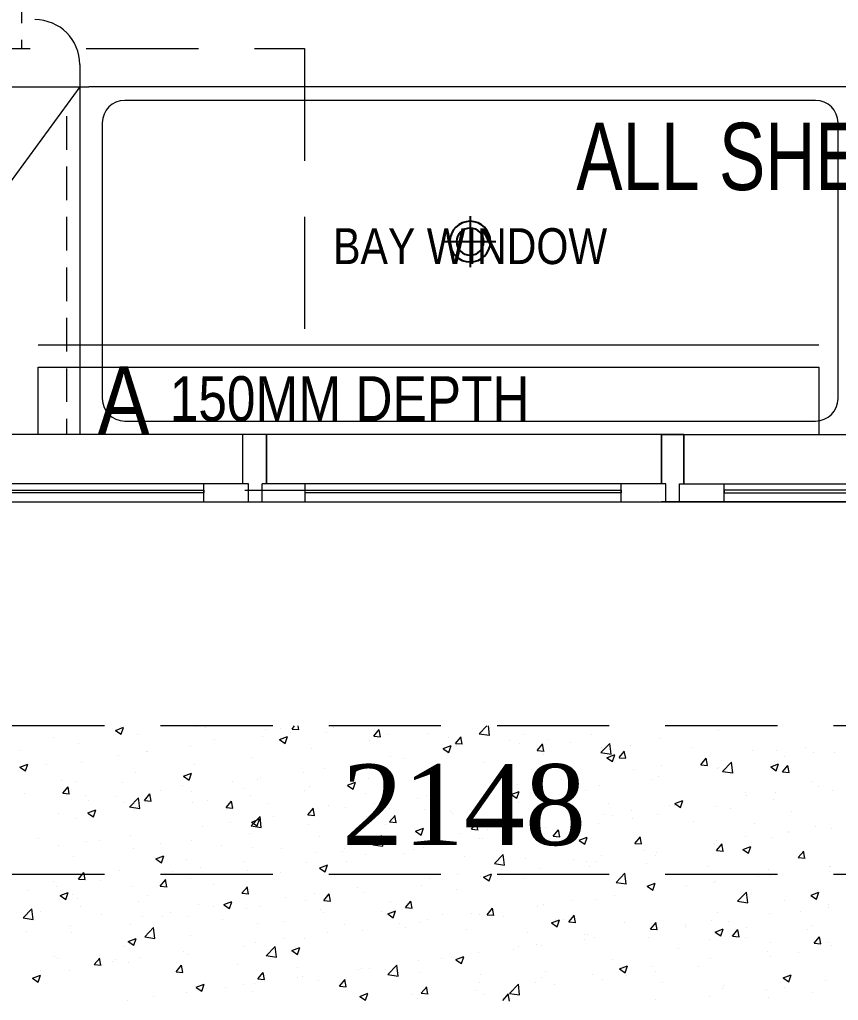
# Model space of a CAD drawing. Header units: millimetres. Extents: x 19632 to 183655, y 41319 to 69325.
# Drawn here: x 152994 to 154787, y 52300 to 54448 of the extents above; entities that cross this region are included whole.
import ezdxf

# ---------------------------------------------------------------- set-up
doc = ezdxf.new("R2010")
doc.units = ezdxf.units.MM
doc.header["$MEASUREMENT"] = 0
doc.linetypes.add('DASHED2', pattern=[0.375, 0.25, -0.125])
doc.linetypes.add('SLD-Solid', pattern=[0])
for name, color, linetype, lineweight in [('09-Arsiran', 8, 'Continuous', 5), ('8', 8, 'Continuous', 5), ('ANNOTATION', 7, 'Continuous', 13), ('ceiling', 40, 'Continuous', 13), ('DINDING', 1, 'Continuous', 20), ('DOOR OPENING', 4, 'SLD-Solid', 5), ('Kabel', 2, 'DASHED2', 20), ('lights', 30, 'DASHED2', 20), ('TEXT 1', 210, 'Continuous', 5)]:
    doc.layers.add(name, color=color, linetype=linetype, lineweight=lineweight)
doc.layers.add('lights (bulb)', color=32, linetype='Continuous')
doc.layers.add('TXT', color=3, linetype='Continuous')
doc.styles.add('Arial Narrow', font='ARIALN.TTF')
doc.styles.add('style2', font='times.ttf', dxfattribs={"height": 0.18})

# ---------------------------------------------------------------- blocks, each defined once
blk = doc.blocks.new('4')
at = {"color": 251, "true_color": 0x636466}
for p, q in [((291.384, -21.6291), (289.2365, -21.6291)), ((291.384, -21.96), (289.2365, -21.96))]:
    blk.add_line(p, q, dxfattribs=at)
at = {"layer": '09-Arsiran', "color": 251, "linetype": 'Continuous', "true_color": 0x636466}
for p, q in [((289.5337, -21.639), (289.5464, -21.6475)), ((289.5338, -21.6388), (289.5516, -21.6319)), ((289.5442, -21.6296), (289.5442, -21.6296)), ((289.5464, -21.6475), (289.5515, -21.6321)), ((289.582, -21.6484), (289.582, -21.6484)), ((289.7124, -21.6305), (289.7124, -21.6305)), ((289.7334, -21.6319), (289.7334, -21.6319)), ((289.869, -21.6376), (289.869, -21.6376)), ((289.9013, -21.6345), (289.9013, -21.6345)), ((289.9237, -21.6443), (289.9237, -21.6443)), ((289.9271, -21.636), (289.9329, -21.6291)), ((289.9271, -21.636), (289.9423, -21.6373)), ((289.9419, -21.6374), (289.9404, -21.6291)), ((290.0046, -21.6433), (290.0046, -21.6433)), ((290.0199, -21.6317), (290.0199, -21.6317)), ((290.1093, -21.6519), (290.1216, -21.6373)), ((290.1241, -21.6533), (290.1212, -21.6374)), ((290.1402, -21.6491), (290.1402, -21.6491)), ((290.2282, -21.6456), (290.2282, -21.6456)), ((290.3445, -21.6465), (290.3612, -21.6291)), ((290.3445, -21.6463), (290.367, -21.6498)), ((290.367, -21.65), (290.3646, -21.6291)), ((290.4427, -21.6471), (290.4427, -21.6471)), ((290.5935, -21.6475), (290.5935, -21.6475)), ((290.8781, -21.64), (290.8781, -21.64)), ((289.396, -21.655), (289.396, -21.655)), ((289.45, -21.6674), (289.45, -21.6674)), ((289.7532, -21.6599), (289.7532, -21.6599)), ((289.8601, -21.6527), (289.8601, -21.6527)), ((289.8988, -21.6593), (289.9114, -21.6678)), ((289.8989, -21.6591), (289.9166, -21.6523)), ((289.9114, -21.6678), (289.9166, -21.6525)), ((290.0999, -21.6618), (290.0999, -21.6618)), ((290.1093, -21.6519), (290.1245, -21.6533)), ((290.2639, -21.6794), (290.2817, -21.6726)), ((290.2758, -21.6548), (290.2758, -21.6548)), ((290.2915, -21.6679), (290.3037, -21.6533)), ((290.2915, -21.6679), (290.3067, -21.6692)), ((290.2946, -21.6726), (290.2946, -21.6726)), ((290.3063, -21.6693), (290.3034, -21.6534)), ((290.4114, -21.6605), (290.4114, -21.6605)), ((290.4337, -21.6686), (290.4337, -21.6686)), ((290.4737, -21.6838), (290.4859, -21.6692)), ((290.4885, -21.6852), (290.4855, -21.6693)), ((290.4973, -21.6602), (290.4973, -21.6602)), ((290.547, -21.6662), (290.547, -21.6662)), ((290.6156, -21.6885), (290.6354, -21.6679)), ((290.6381, -21.692), (290.6353, -21.6679)), ((290.6825, -21.672), (290.6825, -21.672)), ((290.7477, -21.6579), (290.7477, -21.6579)), ((289.3217, -21.6837), (289.3217, -21.6837)), ((289.6035, -21.6865), (289.6035, -21.6865)), ((289.605, -21.6854), (289.605, -21.6854)), ((289.6997, -21.6738), (289.6997, -21.6738)), ((289.9695, -21.6797), (289.9695, -21.6797)), ((290.2638, -21.6797), (290.2764, -21.6882)), ((290.2733, -21.6897), (290.2733, -21.6897)), ((290.2764, -21.6882), (290.2816, -21.6728)), ((290.4737, -21.6838), (290.4889, -21.6851)), ((290.4875, -21.6932), (290.4875, -21.6932)), ((290.6155, -21.6884), (290.6381, -21.6919)), ((290.6158, -21.677), (290.6158, -21.677)), ((290.6289, -21.6998), (290.6467, -21.693)), ((290.6415, -21.7085), (290.6466, -21.6932)), ((290.6559, -21.6997), (290.6681, -21.6851)), ((290.6707, -21.7012), (290.6677, -21.6852)), ((290.8181, -21.6777), (290.8181, -21.6777)), ((290.9537, -21.6834), (290.9537, -21.6834)), ((291.0073, -21.6844), (291.0073, -21.6844)), ((291.0708, -21.6761), (291.0708, -21.6761)), ((291.0893, -21.6892), (291.0893, -21.6892)), ((291.1352, -21.6893), (291.1352, -21.6893)), ((289.3204, -21.7207), (289.3382, -21.7139)), ((289.333, -21.7294), (289.3381, -21.7141)), ((289.3795, -21.716), (289.3795, -21.716)), ((289.4569, -21.7108), (289.4569, -21.7108)), ((289.5399, -21.6949), (289.5399, -21.6949)), ((289.7093, -21.715), (289.7093, -21.715)), ((289.8376, -21.6988), (289.8376, -21.6988)), ((290.1135, -21.7107), (290.1135, -21.7107)), ((290.1464, -21.698), (290.1464, -21.698)), ((290.1771, -21.7024), (290.1771, -21.7024)), ((290.3571, -21.7111), (290.3571, -21.7111)), ((290.6288, -21.7), (290.6415, -21.7085)), ((290.6559, -21.6998), (290.671, -21.7011)), ((290.838, -21.7157), (290.8503, -21.7011)), ((290.838, -21.7157), (290.8532, -21.717)), ((290.8468, -21.7056), (290.8468, -21.7056)), ((290.8528, -21.7171), (290.8499, -21.7012)), ((290.8867, -21.7305), (290.9065, -21.7099)), ((290.9092, -21.7341), (290.9064, -21.7099)), ((290.994, -21.7201), (291.0117, -21.7133)), ((291.0033, -21.7083), (291.0033, -21.7083)), ((291.0065, -21.7289), (291.0116, -21.7135)), ((291.0247, -21.697), (291.0247, -21.697)), ((289.3203, -21.7209), (289.333, -21.7294)), ((289.5789, -21.7329), (289.5789, -21.7329)), ((289.6854, -21.741), (289.7032, -21.7342)), ((289.698, -21.7498), (289.7031, -21.7344)), ((289.9531, -21.7319), (289.9531, -21.7319)), ((289.9983, -21.7234), (289.9983, -21.7234)), ((290.2251, -21.7301), (290.2251, -21.7301)), ((290.6871, -21.7266), (290.6871, -21.7266)), ((290.7506, -21.7182), (290.7506, -21.7182)), ((290.875, -21.7246), (290.875, -21.7246)), ((290.8766, -21.7224), (290.8766, -21.7224)), ((290.8866, -21.7304), (290.9092, -21.7339)), ((290.9939, -21.7203), (291.0065, -21.7289)), ((291.0202, -21.7316), (291.0325, -21.717)), ((291.0202, -21.7316), (291.0354, -21.733)), ((291.035, -21.733), (291.0321, -21.7171)), ((289.4128, -21.7502), (289.4128, -21.7502)), ((289.447, -21.752), (289.447, -21.752)), ((289.5484, -21.7559), (289.5484, -21.7559)), ((289.6854, -21.7412), (289.698, -21.7498)), ((289.7933, -21.7529), (289.7933, -21.7529)), ((289.8502, -21.7488), (289.8502, -21.7488)), ((289.8569, -21.7445), (289.8569, -21.7445)), ((290.0505, -21.7614), (290.0683, -21.7545)), ((290.063, -21.7701), (290.0682, -21.7547)), ((290.0968, -21.7464), (290.0968, -21.7464)), ((290.5266, -21.7477), (290.5266, -21.7477)), ((290.7285, -21.7478), (290.7285, -21.7478)), ((290.7446, -21.7425), (290.7446, -21.7425)), ((291.0856, -21.7527), (291.0856, -21.7527)), ((289.3307, -21.7786), (289.3307, -21.7786)), ((289.4158, -21.7792), (289.4281, -21.7646)), ((289.4158, -21.7792), (289.431, -21.7806)), ((289.4306, -21.7806), (289.4277, -21.7647)), ((289.598, -21.7952), (289.6102, -21.7806)), ((289.6128, -21.7966), (289.6099, -21.7807)), ((289.6329, -21.774), (289.6329, -21.774)), ((289.684, -21.7617), (289.684, -21.7617)), ((289.702, -21.7743), (289.702, -21.7743)), ((289.8195, -21.7674), (289.8195, -21.7674)), ((289.9551, -21.7731), (289.9551, -21.7731)), ((289.9664, -21.7643), (289.9664, -21.7643)), ((290.0504, -21.7616), (290.063, -21.7701)), ((290.0907, -21.7789), (290.0907, -21.7789)), ((290.3669, -21.7688), (290.3669, -21.7688)), ((290.4154, -21.7819), (290.428, -21.7904)), ((290.4155, -21.7817), (290.4333, -21.7749)), ((290.4281, -21.7904), (290.4332, -21.7751)), ((290.4304, -21.7604), (290.4304, -21.7604)), ((290.4844, -21.7778), (290.4844, -21.7778)), ((290.5803, -21.7733), (290.5803, -21.7733)), ((290.6127, -21.7615), (290.6127, -21.7615)), ((290.9374, -21.7782), (290.9374, -21.7782)), ((291.004, -21.7763), (291.004, -21.7763)), ((291.1002, -21.7636), (291.1002, -21.7636)), ((291.1322, -21.7738), (291.1322, -21.7738)), ((289.4663, -21.7843), (289.4663, -21.7843)), ((289.4731, -21.795), (289.4731, -21.795)), ((289.5367, -21.7867), (289.5367, -21.7867)), ((289.5539, -21.7997), (289.5539, -21.7997)), ((289.5649, -21.8098), (289.5847, -21.7892)), ((289.5875, -21.8133), (289.5847, -21.7892)), ((289.598, -21.7952), (289.6132, -21.7965)), ((289.6019, -21.7901), (289.6019, -21.7901)), ((289.7062, -21.7996), (289.7062, -21.7996)), ((289.7375, -21.7958), (289.7375, -21.7958)), ((289.7802, -21.8111), (289.7924, -21.7965)), ((289.795, -21.8125), (289.792, -21.7966)), ((289.8345, -21.7833), (289.8345, -21.7833)), ((289.8731, -21.8015), (289.8731, -21.8015)), ((290.1102, -21.8025), (290.1102, -21.8025)), ((290.2064, -21.7899), (290.2064, -21.7899)), ((290.2263, -21.7846), (290.2263, -21.7846)), ((290.354, -21.7957), (290.354, -21.7957)), ((290.3619, -21.7903), (290.3619, -21.7903)), ((290.4322, -21.7987), (290.4322, -21.7987)), ((290.4975, -21.796), (290.4975, -21.796)), ((290.6331, -21.8018), (290.6331, -21.8018)), ((290.7804, -21.8023), (290.7931, -21.8108)), ((290.7805, -21.802), (290.7983, -21.7952)), ((290.7893, -21.8036), (290.7893, -21.8036)), ((290.7931, -21.8108), (290.7982, -21.7954)), ((290.9404, -21.7846), (290.9404, -21.7846)), ((291.0002, -21.7929), (291.0002, -21.7929)), ((289.4058, -21.8251), (289.4058, -21.8251)), ((289.4719, -21.8232), (289.4846, -21.8317)), ((289.472, -21.8229), (289.4898, -21.8161)), ((289.4846, -21.8317), (289.4897, -21.8163)), ((289.5649, -21.8097), (289.5875, -21.8132)), ((289.5758, -21.8175), (289.5758, -21.8175)), ((289.7802, -21.8111), (289.7954, -21.8124)), ((289.9624, -21.827), (289.9746, -21.8124)), ((289.9772, -21.8285), (289.9742, -21.8125)), ((290.0087, -21.8072), (290.0087, -21.8072)), ((290.0467, -21.8109), (290.0467, -21.8109)), ((290.1443, -21.813), (290.1443, -21.813)), ((290.222, -21.8147), (290.222, -21.8147)), ((290.2799, -21.8187), (290.2799, -21.8187)), ((290.2841, -21.8241), (290.2841, -21.8241)), ((290.4155, -21.8244), (290.4155, -21.8244)), ((290.6838, -21.8184), (290.6838, -21.8184)), ((290.7687, -21.8075), (290.7687, -21.8075)), ((290.78, -21.8057), (290.78, -21.8057)), ((290.8719, -21.8091), (290.8719, -21.8091)), ((290.9043, -21.8132), (290.9043, -21.8132)), ((291.0399, -21.819), (291.0399, -21.819)), ((289.4439, -21.8365), (289.4439, -21.8365)), ((289.7901, -21.8447), (289.7901, -21.8447)), ((289.836, -21.8518), (289.8558, -21.8312)), ((289.837, -21.8435), (289.8496, -21.852)), ((289.8371, -21.8433), (289.8548, -21.8365)), ((289.8496, -21.852), (289.8548, -21.8367)), ((289.8585, -21.8554), (289.8557, -21.8312)), ((289.8862, -21.832), (289.8862, -21.832)), ((289.9624, -21.8271), (289.9775, -21.8284)), ((290.0937, -21.831), (290.0937, -21.831)), ((290.1445, -21.843), (290.1597, -21.8443)), ((290.1446, -21.843), (290.1568, -21.8284)), ((290.1593, -21.8444), (290.1564, -21.8285)), ((290.3267, -21.8589), (290.339, -21.8443)), ((290.3415, -21.8603), (290.3386, -21.8444)), ((290.5511, -21.8302), (290.5511, -21.8302)), ((290.6096, -21.8461), (290.6096, -21.8461)), ((290.6202, -21.8268), (290.6202, -21.8268)), ((290.6412, -21.829), (290.6412, -21.829)), ((290.6866, -21.8359), (290.6866, -21.8359)), ((290.7415, -21.827), (290.7415, -21.827)), ((290.8222, -21.8416), (290.8222, -21.8416)), ((290.9578, -21.8473), (290.9578, -21.8473)), ((289.7265, -21.8531), (289.7265, -21.8531)), ((289.8314, -21.8679), (289.8314, -21.8679)), ((289.836, -21.8517), (289.8586, -21.8552)), ((289.9633, -21.8488), (289.9633, -21.8488)), ((290.1359, -21.8495), (290.1359, -21.8495)), ((290.202, -21.8638), (290.2146, -21.8724)), ((290.2021, -21.8636), (290.2199, -21.8568)), ((290.2146, -21.8724), (290.2198, -21.857)), ((290.3, -21.8689), (290.3, -21.8689)), ((290.3267, -21.8589), (290.3419, -21.8603)), ((290.3636, -21.8606), (290.3636, -21.8606)), ((290.4598, -21.8479), (290.4598, -21.8479)), ((290.4813, -21.8623), (290.4813, -21.8623)), ((290.4931, -21.8545), (290.4931, -21.8545)), ((290.5089, -21.8749), (290.5212, -21.8603)), ((290.5237, -21.8763), (290.5208, -21.8603)), ((291.0334, -21.8638), (291.0334, -21.8638)), ((291.0345, -21.8671), (291.0345, -21.8671)), ((291.0934, -21.8531), (291.0934, -21.8531)), ((291.1291, -21.8584), (291.1291, -21.8584)), ((289.3622, -21.8793), (289.3622, -21.8793)), ((289.4699, -21.8869), (289.4699, -21.8869)), ((289.4978, -21.885), (289.4978, -21.885)), ((289.5661, -21.8742), (289.5661, -21.8742)), ((289.6334, -21.8908), (289.6334, -21.8908)), ((289.7031, -21.8841), (289.7031, -21.8841)), ((289.9878, -21.875), (289.9878, -21.875)), ((290.1071, -21.8939), (290.1269, -21.8733)), ((290.1296, -21.8974), (290.1268, -21.8733)), ((290.1396, -21.8901), (290.1396, -21.8901)), ((290.3449, -21.8799), (290.3449, -21.8799)), ((290.3509, -21.8802), (290.3509, -21.8802)), ((290.5089, -21.8749), (290.5241, -21.8762)), ((290.567, -21.8842), (290.5797, -21.8927)), ((290.5671, -21.884), (290.5849, -21.8771)), ((290.5797, -21.8927), (290.5848, -21.8774)), ((290.6911, -21.8908), (290.7034, -21.8762)), ((290.6911, -21.8908), (290.7063, -21.8921)), ((290.7059, -21.8922), (290.703, -21.8763)), ((290.8736, -21.8848), (290.8736, -21.8848)), ((290.9372, -21.8764), (290.9372, -21.8764)), ((290.9971, -21.8774), (290.9971, -21.8774)), ((289.4063, -21.8952), (289.4063, -21.8952)), ((289.5727, -21.902), (289.5727, -21.902)), ((289.769, -21.8965), (289.769, -21.8965)), ((289.8397, -21.9004), (289.8397, -21.9004)), ((289.9046, -21.9022), (289.9046, -21.9022)), ((289.9798, -21.9111), (289.9798, -21.9111)), ((290.0402, -21.908), (290.0402, -21.908)), ((290.0434, -21.9027), (290.0434, -21.9027)), ((290.1071, -21.8938), (290.1296, -21.8973)), ((290.1968, -21.9053), (290.1968, -21.9053)), ((290.219, -21.8992), (290.219, -21.8992)), ((290.7132, -21.9059), (290.7132, -21.9059)), ((290.7384, -21.9116), (290.7384, -21.9116)), ((290.8688, -21.8937), (290.8688, -21.8937)), ((290.8733, -21.9067), (290.8855, -21.8921)), ((290.8733, -21.9067), (290.8885, -21.9081)), ((290.8881, -21.9081), (290.8851, -21.8922)), ((290.8863, -21.8925), (290.8863, -21.8925)), ((290.9321, -21.9045), (290.9447, -21.913)), ((290.9322, -21.9043), (290.9499, -21.8975)), ((290.9447, -21.913), (290.9498, -21.8977)), ((291.0555, -21.9227), (291.0677, -21.9081)), ((291.0703, -21.9241), (291.0673, -21.9082)), ((289.4408, -21.9211), (289.4408, -21.9211)), ((289.6235, -21.9254), (289.6362, -21.9339)), ((289.6236, -21.9252), (289.6414, -21.9184)), ((289.6362, -21.9339), (289.6413, -21.9186)), ((289.6916, -21.9258), (289.6916, -21.9258)), ((289.8194, -21.9322), (289.8194, -21.9322)), ((289.9602, -21.9334), (289.9602, -21.9334)), ((290.0487, -21.9307), (290.0487, -21.9307)), ((290.0907, -21.9155), (290.0907, -21.9155)), ((290.1758, -21.9137), (290.1758, -21.9137)), ((290.3114, -21.9194), (290.3114, -21.9194)), ((290.3782, -21.9359), (290.398, -21.9153)), ((290.4007, -21.9394), (290.3979, -21.9153)), ((290.447, -21.9251), (290.447, -21.9251)), ((290.5534, -21.927), (290.5534, -21.927)), ((290.5826, -21.9309), (290.5826, -21.9309)), ((290.6065, -21.9306), (290.6065, -21.9306)), ((290.617, -21.9186), (290.617, -21.9186)), ((290.7382, -21.9179), (290.7382, -21.9179)), ((291.0555, -21.9227), (291.0707, -21.924)), ((289.4511, -21.9703), (289.4633, -21.9557)), ((289.4659, -21.9717), (289.4629, -21.9558)), ((289.5434, -21.9512), (289.5434, -21.9512)), ((289.6596, -21.9532), (289.6596, -21.9532)), ((289.7232, -21.9449), (289.7232, -21.9449)), ((289.8283, -21.9524), (289.8283, -21.9524)), ((289.9005, -21.9562), (289.9005, -21.9562)), ((289.9886, -21.9458), (290.0012, -21.9543)), ((289.9887, -21.9455), (290.0065, -21.9387)), ((290.0012, -21.9543), (290.0064, -21.9389)), ((290.3781, -21.9358), (290.4007, -21.9393)), ((290.393, -21.9481), (290.393, -21.9481)), ((290.4782, -21.9469), (290.4782, -21.9469)), ((290.5901, -21.9433), (290.5901, -21.9433)), ((290.7181, -21.9366), (290.7181, -21.9366)), ((290.8537, -21.9423), (290.8537, -21.9423)), ((290.9893, -21.9481), (290.9893, -21.9481)), ((291.1249, -21.9538), (291.1249, -21.9538)), ((291.126, -21.9429), (291.126, -21.9429)), ((291.127, -21.9428), (291.127, -21.9428)), ((289.3953, -21.9767), (289.3953, -21.9767)), ((289.4511, -21.9703), (289.4662, -21.9716)), ((289.4992, -21.9744), (289.4992, -21.9744)), ((289.6332, -21.9862), (289.6455, -21.9716)), ((289.648, -21.9876), (289.6451, -21.9717)), ((289.7, -21.9687), (289.7, -21.9687)), ((290.2332, -21.9691), (290.2332, -21.9691)), ((290.2968, -21.9607), (290.2968, -21.9607)), ((290.3478, -21.9648), (290.3478, -21.9648)), ((290.3536, -21.9661), (290.3662, -21.9746)), ((290.3537, -21.9659), (290.3715, -21.9591)), ((290.3662, -21.9746), (290.3714, -21.9593)), ((290.4419, -21.9688), (290.4419, -21.9688)), ((290.6492, -21.9779), (290.6718, -21.9814)), ((290.6493, -21.978), (290.669, -21.9574)), ((290.6718, -21.9815), (290.669, -21.9574)), ((290.8658, -21.9782), (290.8658, -21.9782)), ((290.8704, -21.9766), (290.8704, -21.9766)), ((290.9666, -21.964), (290.9666, -21.964)), ((290.994, -21.962), (290.994, -21.962)), ((289.3394, -21.9954), (289.3394, -21.9954)), ((289.403, -21.987), (289.403, -21.987)), ((289.4102, -22.0071), (289.428, -22.0003)), ((289.4228, -22.0159), (289.4279, -22.0005)), ((289.5696, -21.9866), (289.5696, -21.9866)), ((289.6332, -21.9862), (289.6484, -21.9876)), ((289.7524, -21.9816), (289.7524, -21.9816)), ((289.8154, -22.0022), (289.8277, -21.9876)), ((289.8302, -22.0036), (289.8273, -21.9876)), ((290.0728, -21.9902), (290.0728, -21.9902)), ((290.0876, -22.0001), (290.0876, -22.0001)), ((290.2159, -21.9838), (290.2159, -21.9838)), ((290.2938, -21.9942), (290.2938, -21.9942)), ((290.7186, -21.9864), (290.7313, -21.995)), ((290.7187, -21.9862), (290.7365, -21.9794)), ((290.7313, -21.995), (290.7364, -21.9796)), ((290.7353, -21.9961), (290.7353, -21.9961)), ((290.8068, -21.985), (290.8068, -21.985)), ((290.9203, -22.02), (290.9401, -21.9994)), ((290.9429, -22.0235), (290.9401, -21.9994)), ((291.0838, -22.0066), (291.1016, -21.9997)), ((291.0963, -22.0153), (291.1015, -22)), ((289.4101, -22.0073), (289.4228, -22.0159)), ((289.4377, -22.0056), (289.4377, -22.0056)), ((289.4484, -22.0148), (289.4484, -22.0148)), ((289.584, -22.0206), (289.584, -22.0206)), ((289.6043, -22.007), (289.6043, -22.007)), ((289.7753, -22.0275), (289.793, -22.0206)), ((289.7878, -22.0362), (289.793, -22.0209)), ((289.8154, -22.0022), (289.8306, -22.0035)), ((289.913, -22.0113), (289.913, -22.0113)), ((289.9572, -22.0179), (289.9572, -22.0179)), ((289.9766, -22.0029), (289.9766, -22.0029)), ((289.9976, -22.0181), (290.0099, -22.0035)), ((289.9976, -22.0181), (290.0128, -22.0194)), ((290.0124, -22.0195), (290.0095, -22.0036)), ((290.1457, -22.0196), (290.1457, -22.0196)), ((290.1798, -22.034), (290.192, -22.0194)), ((290.1946, -22.0354), (290.1917, -22.0195)), ((290.5502, -22.0188), (290.5502, -22.0188)), ((290.6034, -22.0152), (290.6034, -22.0152)), ((290.6464, -22.0061), (290.6464, -22.0061)), ((290.9203, -22.0199), (290.9429, -22.0234)), ((291.024, -22.0186), (291.024, -22.0186)), ((291.0837, -22.0068), (291.0963, -22.0153)), ((289.3275, -22.0572), (289.3473, -22.0366)), ((289.3501, -22.0607), (289.3473, -22.0366)), ((289.3663, -22.0432), (289.3663, -22.0432)), ((289.4562, -22.0324), (289.4562, -22.0324)), ((289.7195, -22.0263), (289.7195, -22.0263)), ((289.7526, -22.0324), (289.7526, -22.0324)), ((289.7752, -22.0277), (289.7878, -22.0362)), ((289.8252, -22.037), (289.8252, -22.037)), ((289.8551, -22.032), (289.8551, -22.032)), ((289.9907, -22.0378), (289.9907, -22.0378)), ((290.1263, -22.0435), (290.1263, -22.0435)), ((290.1403, -22.0478), (290.1581, -22.041)), ((290.1528, -22.0566), (290.158, -22.0412)), ((290.1798, -22.034), (290.195, -22.0354)), ((290.362, -22.05), (290.3742, -22.0354)), ((290.3768, -22.0514), (290.3738, -22.0355)), ((290.4751, -22.0314), (290.4751, -22.0314)), ((290.4866, -22.0271), (290.4866, -22.0271)), ((290.8758, -22.044), (290.8758, -22.044)), ((291.0602, -22.043), (291.0602, -22.043)), ((291.1229, -22.0275), (291.1229, -22.0275)), ((291.1238, -22.0346), (291.1238, -22.0346)), ((289.3275, -22.0571), (289.3501, -22.0606)), ((289.5019, -22.049), (289.5019, -22.049)), ((289.5928, -22.0534), (289.5928, -22.0534)), ((289.6375, -22.0547), (289.6375, -22.0547)), ((289.6564, -22.0451), (289.6564, -22.0451)), ((289.6969, -22.0533), (289.6969, -22.0533)), ((289.7731, -22.0604), (289.7731, -22.0604)), ((289.9087, -22.0661), (289.9087, -22.0661)), ((289.9976, -22.045), (289.9976, -22.045)), ((290.1402, -22.048), (290.1528, -22.0566)), ((290.23, -22.0609), (290.23, -22.0609)), ((290.2619, -22.0492), (290.2619, -22.0492)), ((290.3262, -22.0483), (290.3262, -22.0483)), ((290.3447, -22.0493), (290.3447, -22.0493)), ((290.362, -22.05), (290.3772, -22.0513)), ((290.3975, -22.0549), (290.3975, -22.0549)), ((290.5053, -22.0682), (290.5231, -22.0613)), ((290.5179, -22.0769), (290.523, -22.0615)), ((290.5331, -22.0607), (290.5331, -22.0607)), ((290.5442, -22.0659), (290.5564, -22.0513)), ((290.5442, -22.0659), (290.5593, -22.0673)), ((290.559, -22.0673), (290.556, -22.0514)), ((290.8627, -22.0628), (290.8627, -22.0628)), ((290.8998, -22.0641), (290.8998, -22.0641)), ((290.991, -22.0465), (290.991, -22.0465)), ((289.3362, -22.0872), (289.3362, -22.0872)), ((289.4324, -22.0745), (289.4324, -22.0745)), ((289.5665, -22.0711), (289.5665, -22.0711)), ((289.5986, -22.0993), (289.6184, -22.0787)), ((289.6211, -22.1028), (289.6183, -22.0787)), ((289.8494, -22.0705), (289.8494, -22.0705)), ((290.0443, -22.0719), (290.0443, -22.0719)), ((290.0845, -22.0846), (290.0845, -22.0846)), ((290.1664, -22.0693), (290.1664, -22.0693)), ((290.1799, -22.0776), (290.1799, -22.0776)), ((290.2128, -22.0684), (290.2128, -22.0684)), ((290.3155, -22.0833), (290.3155, -22.0833)), ((290.5052, -22.0684), (290.5179, -22.0769)), ((290.6687, -22.0664), (290.6687, -22.0664)), ((290.7263, -22.0819), (290.7386, -22.0673)), ((290.7263, -22.0819), (290.7415, -22.0832)), ((290.7277, -22.0695), (290.7277, -22.0695)), ((290.7323, -22.0807), (290.7323, -22.0807)), ((290.7411, -22.0833), (290.7382, -22.0673)), ((290.74, -22.0852), (290.74, -22.0852)), ((290.8036, -22.0768), (290.8036, -22.0768)), ((290.8043, -22.0721), (290.8043, -22.0721)), ((290.8704, -22.0885), (290.8881, -22.0817)), ((290.8829, -22.0972), (290.888, -22.0819)), ((290.9085, -22.0978), (290.9208, -22.0832)), ((290.9233, -22.0992), (290.9204, -22.0833)), ((290.9399, -22.0779), (290.9399, -22.0779)), ((291.0755, -22.0836), (291.0755, -22.0836)), ((291.0848, -22.0744), (291.0848, -22.0744)), ((289.4346, -22.0902), (289.4346, -22.0902)), ((289.5617, -22.1096), (289.5744, -22.1181)), ((289.5618, -22.1094), (289.5796, -22.1026)), ((289.5744, -22.1181), (289.5795, -22.1028)), ((289.5986, -22.0992), (289.6212, -22.1027)), ((289.7013, -22.0959), (289.7013, -22.0959)), ((289.9098, -22.1031), (289.9098, -22.1031)), ((289.9541, -22.1025), (289.9541, -22.1025)), ((290.006, -22.0904), (290.006, -22.0904)), ((290.4511, -22.0891), (290.4511, -22.0891)), ((290.5796, -22.0949), (290.5796, -22.0949)), ((290.5796, -22.1063), (290.5796, -22.1063)), ((290.5866, -22.0948), (290.5866, -22.0948)), ((290.6003, -22.0997), (290.6003, -22.0997)), ((290.7222, -22.1005), (290.7222, -22.1005)), ((290.8578, -22.1062), (290.8578, -22.1062)), ((290.8703, -22.0887), (290.8829, -22.0972)), ((290.9085, -22.0978), (290.9237, -22.0991)), ((290.9367, -22.0998), (290.9367, -22.0998)), ((291.0907, -22.1137), (291.103, -22.0991)), ((291.1055, -22.1151), (291.1026, -22.0992)), ((289.5532, -22.1213), (289.5532, -22.1213)), ((289.8221, -22.1215), (289.8221, -22.1215)), ((289.8462, -22.1115), (289.8462, -22.1115)), ((289.8697, -22.1413), (289.8895, -22.1207)), ((289.8922, -22.1448), (289.8894, -22.1207)), ((289.9268, -22.13), (289.9394, -22.1385)), ((289.9269, -22.1297), (289.9447, -22.1229)), ((289.9394, -22.1385), (289.9446, -22.1231)), ((290.4198, -22.1273), (290.4198, -22.1273)), ((290.4315, -22.1203), (290.4315, -22.1203)), ((290.472, -22.116), (290.472, -22.116)), ((290.4834, -22.119), (290.4834, -22.119)), ((290.7886, -22.1252), (290.7886, -22.1252)), ((290.9879, -22.1311), (290.9879, -22.1311)), ((290.9934, -22.112), (290.9934, -22.112)), ((291.0907, -22.1137), (291.1059, -22.1151)), ((291.1198, -22.112), (291.1198, -22.112)), ((291.129, -22.1177), (291.129, -22.1177)), ((289.3978, -22.144), (289.3978, -22.144)), ((289.405, -22.1468), (289.405, -22.1468)), ((289.4863, -22.1613), (289.4985, -22.1467)), ((289.5011, -22.1627), (289.4982, -22.1468)), ((289.526, -22.1536), (289.526, -22.1536)), ((289.5334, -22.1497), (289.5334, -22.1497)), ((289.5896, -22.1452), (289.5896, -22.1452)), ((289.6858, -22.1326), (289.6858, -22.1326)), ((289.6938, -22.1378), (289.6938, -22.1378)), ((289.8696, -22.1412), (289.8922, -22.1447)), ((290.2097, -22.1529), (290.2097, -22.1529)), ((290.2594, -22.1484), (290.2594, -22.1484)), ((290.2833, -22.1457), (290.2833, -22.1457)), ((290.2918, -22.1503), (290.3044, -22.1588)), ((290.2919, -22.1501), (290.3097, -22.1433)), ((290.3044, -22.1588), (290.3096, -22.1435)), ((290.3416, -22.1339), (290.3416, -22.1339)), ((290.6404, -22.1507), (290.6404, -22.1507)), ((290.8596, -22.1474), (290.8596, -22.1474)), ((290.9934, -22.1432), (290.9934, -22.1432)), ((291.0569, -22.1348), (291.0569, -22.1348)), ((289.3656, -22.1747), (289.3656, -22.1747)), ((289.4315, -22.1747), (289.4315, -22.1747)), ((289.4863, -22.1613), (289.5015, -22.1627)), ((289.5634, -22.1557), (289.5634, -22.1557)), ((289.6685, -22.1773), (289.6807, -22.1627)), ((289.669, -22.1554), (289.669, -22.1554)), ((289.6833, -22.1787), (289.6803, -22.1628)), ((289.8046, -22.1611), (289.8046, -22.1611)), ((289.9402, -22.1669), (289.9402, -22.1669)), ((290.0758, -22.1726), (290.0758, -22.1726)), ((290.0814, -22.1692), (290.0814, -22.1692)), ((290.0996, -22.1695), (290.0996, -22.1695)), ((290.1352, -22.1712), (290.1352, -22.1712)), ((290.1408, -22.1834), (290.1606, -22.1627)), ((290.1633, -22.1869), (290.1605, -22.1627)), ((290.1632, -22.1611), (290.1632, -22.1611)), ((290.6568, -22.1706), (290.6695, -22.1792)), ((290.6569, -22.1704), (290.6747, -22.1636)), ((290.6695, -22.1792), (290.6746, -22.1638)), ((290.7292, -22.1652), (290.7292, -22.1652)), ((290.8329, -22.1643), (290.8329, -22.1643)), ((289.3483, -22.1915), (289.361, -22.2001)), ((289.3484, -22.1913), (289.3662, -22.1845)), ((289.361, -22.2001), (289.3661, -22.1847)), ((289.6685, -22.1773), (289.6837, -22.1786)), ((289.8507, -22.1932), (289.8629, -22.1786)), ((289.8507, -22.1932), (289.8658, -22.1946)), ((289.8655, -22.1946), (289.8625, -22.1787)), ((289.9392, -22.1906), (289.9392, -22.1906)), ((289.951, -22.1871), (289.951, -22.1871)), ((289.9871, -22.1966), (289.9871, -22.1966)), ((290.0329, -22.2092), (290.0451, -22.1946)), ((290.0476, -22.2106), (290.0447, -22.1946)), ((290.1407, -22.1832), (290.1633, -22.1867)), ((290.2114, -22.1783), (290.2114, -22.1783)), ((290.347, -22.1841), (290.347, -22.1841)), ((290.4826, -22.1898), (290.4826, -22.1898)), ((290.4923, -22.1761), (290.4923, -22.1761)), ((290.5972, -22.1843), (290.5972, -22.1843)), ((290.6181, -22.1955), (290.6181, -22.1955)), ((290.6732, -22.1854), (290.6732, -22.1854)), ((290.7367, -22.177), (290.7367, -22.177)), ((291.0219, -22.191), (291.0345, -22.1995)), ((291.022, -22.1908), (291.0398, -22.1839)), ((291.0337, -22.1887), (291.0337, -22.1887)), ((291.0345, -22.1995), (291.0397, -22.1842)), ((291.1167, -22.1966), (291.1167, -22.1966)), ((289.7134, -22.2119), (289.726, -22.2204)), ((289.7135, -22.2117), (289.7312, -22.2048)), ((289.726, -22.2204), (289.7311, -22.205)), ((289.7794, -22.2116), (289.7794, -22.2116)), ((289.8191, -22.2061), (289.8191, -22.2061)), ((289.843, -22.2033), (289.843, -22.2033)), ((290.0329, -22.2092), (290.048, -22.2105)), ((290.215, -22.2251), (290.2273, -22.2105)), ((290.2298, -22.2265), (290.2269, -22.2106)), ((290.3385, -22.2184), (290.3385, -22.2184)), ((290.3442, -22.2015), (290.3442, -22.2015)), ((290.4119, -22.2254), (290.4316, -22.2048)), ((290.4165, -22.2191), (290.4165, -22.2191)), ((290.4344, -22.2289), (290.4316, -22.2048)), ((290.4689, -22.2005), (290.4689, -22.2005)), ((290.5127, -22.2065), (290.5127, -22.2065)), ((290.7537, -22.2012), (290.7537, -22.2012)), ((290.8856, -22.2141), (290.8856, -22.2141)), ((290.8893, -22.207), (290.8893, -22.207)), ((290.9848, -22.2156), (290.9848, -22.2156)), ((291.0249, -22.2127), (291.0249, -22.2127)), ((289.5603, -22.2402), (289.5603, -22.2402)), ((289.619, -22.2328), (289.619, -22.2328)), ((289.6908, -22.2224), (289.6908, -22.2224)), ((289.8389, -22.222), (289.8389, -22.222)), ((290.0784, -22.2322), (290.091, -22.2407)), ((290.0785, -22.232), (290.0963, -22.2252)), ((290.091, -22.2407), (290.0962, -22.2254)), ((290.1961, -22.2269), (290.1961, -22.2269)), ((290.2066, -22.2375), (290.2066, -22.2375)), ((290.215, -22.2251), (290.2302, -22.2264)), ((290.353, -22.2275), (290.353, -22.2275)), ((290.3972, -22.241), (290.4095, -22.2264)), ((290.412, -22.2424), (290.4091, -22.2265)), ((290.4118, -22.2253), (290.4344, -22.2288)), ((290.7374, -22.2396), (290.7374, -22.2396)), ((290.8565, -22.2319), (290.8565, -22.2319)), ((290.9901, -22.235), (290.9901, -22.235)), ((291.0863, -22.2223), (291.0863, -22.2223))]:
    blk.add_line(p, q, dxfattribs=at)
at = {"layer": '8', "color": 251, "true_color": 0x636466, "transparency": 33554687}
for p, q in [((289.454, -20.1541), (289.454, -20.2041)), ((291.094, -20.2341), (289.554, -20.2341)), ((289.504, -20.2841), (289.504, -20.8991)), ((291.144, -20.8991), (291.144, -20.2841)), ((289.554, -20.9491), (291.094, -20.9491))]:
    blk.add_line(p, q, dxfattribs=at)
at = {"layer": '8', "color": 251, "linetype": 'Continuous', "true_color": 0x636466, "transparency": 33554687}
for p, q in [((289.454, -20.2041), (288.8865, -20.9791)), ((288.914, -20.2041), (289.474, -20.2041)), ((289.454, -20.2041), (289.454, -20.9791)), ((291.174, -20.2041), (289.474, -20.2041))]:
    blk.add_line(p, q, dxfattribs=at)
at = {"layer": '8', "color": 251, "true_color": 0x636466}
blk.add_line((290.2265, -21.1041), (289.8215, -21.1041), dxfattribs=at)
at = {"layer": '8', "color": 251, "true_color": 0x636466, "transparency": 33554687}
for centre, radius, start, end in [((289.354, -20.1541), 0.1, 0, 90), ((289.554, -20.2841), 0.05, 90, 180), ((291.094, -20.2841), 0.05, 0, 90), ((289.554, -20.8991), 0.05, 180, 270), ((291.094, -20.8991), 0.05, 270, 360)]:
    blk.add_arc(centre, radius, start, end, dxfattribs=at)
at = {"layer": 'DINDING', "color": 251, "linetype": 'Continuous', "true_color": 0x636466, "transparency": 33554687}
blk.add_line((288.8865, -21.1291), (291.734, -21.1291), dxfattribs=at)
at = {"layer": 'DOOR OPENING', "color": 251, "linetype": 'Continuous', "true_color": 0x636466, "transparency": 33554687}
for p, q in [((289.8703, -20.9791), (288.8865, -20.9791)), ((290.8003, -20.9791), (289.8165, -20.9791)), ((289.8165, -20.9791), (289.8165, -21.0891)), ((289.8703, -21.0891), (289.8703, -20.9791)), ((290.7503, -21.0891), (290.7503, -20.9791)), ((290.7503, -20.9791), (291.734, -20.9791)), ((290.8003, -21.0891), (290.8003, -20.9791)), ((289.8303, -21.0891), (288.9265, -21.0891)), ((289.0265, -21.1034), (289.7303, -21.1034)), ((289.7303, -21.1291), (289.7303, -21.0891)), ((289.7303, -21.1034), (289.7303, -21.1091)), ((289.8303, -21.1291), (289.8303, -21.0891)), ((290.7603, -21.0891), (289.8603, -21.0891)), ((289.8603, -21.1291), (289.8603, -21.0891)), ((289.9565, -21.1291), (289.9565, -21.0891)), ((289.9565, -21.1091), (289.9565, -21.1034)), ((289.9565, -21.1034), (290.6603, -21.1034)), ((290.6603, -21.1291), (290.6603, -21.0891)), ((290.6603, -21.1034), (290.6603, -21.1091)), ((290.7603, -21.1291), (290.7603, -21.0891)), ((290.7903, -21.1291), (290.7903, -21.0891)), ((290.7903, -21.0891), (291.694, -21.0891)), ((290.8903, -21.1291), (290.8903, -21.0891)), ((291.594, -21.1034), (290.8903, -21.1034)), ((290.8903, -21.1034), (290.8903, -21.1091)), ((289.7303, -21.1091), (289.0265, -21.1091)), ((290.6603, -21.1091), (289.9565, -21.1091)), ((290.8903, -21.1091), (291.594, -21.1091)), ((288.8865, -21.1291), (289.8703, -21.1291)), ((289.8165, -21.1291), (290.8003, -21.1291)), ((289.8565, -21.1291), (289.9565, -21.1291)), ((289.8703, -21.1291), (289.8703, -21.1291)), ((291.734, -21.1291), (290.7503, -21.1291)), ((290.7503, -21.1291), (290.7503, -21.1291)), ((290.8003, -21.1291), (290.8003, -21.1291))]:
    blk.add_line(p, q, dxfattribs=at)
at = {"layer": 'DOOR OPENING', "color": 251, "linetype": 'Continuous', "true_color": 0x636466}
for p, q in [((289.8703, -20.9791), (289.8703, -21.0891)), ((290.7503, -20.9791), (290.7503, -21.0891)), ((290.8003, -20.9791), (290.8003, -21.0891)), ((289.8703, -21.1291), (289.8703, -21.1291)), ((290.7503, -21.1291), (290.7503, -21.1291))]:
    blk.add_line(p, q, dxfattribs=at)
at = {"color": 251, "true_color": 0x636466, "insert": (290.3103, -21.8059), "char_height": 0.18, "attachment_point": 5, "style": 'style2'}
blk.add_mtext('2148', dxfattribs=at)
at = {"layer": 'TEXT 1', "color": 251, "true_color": 0x636466, "transparency": 33554687, "style": 'Arial Narrow'}
blk.add_text('BAY WINDOW', height=0.08, dxfattribs=at).set_placement((290.0186, -20.5991))
blk = doc.blocks.new('LMP DL - P')
at = {"color": 0}
for p, q in [((0, -113.1), (0, 113.1)), ((-113.8, 0), (113.8, 0))]:
    blk.add_line(p, q, dxfattribs=at)
for radius in [90, 60]:
    blk.add_circle((0, 0), radius, dxfattribs=at)
blk = doc.blocks.new('LAMP1')
at = {"layer": 'ceiling'}
blk.add_lwpolyline([(289.3611, -243.4896), (289.3611, -243.3396), (291.1011, -243.3396), (291.1011, -243.4896)], dxfattribs=at)
at = {"layer": 'Kabel'}
for p, q in [((288.3434, -242.6292), (289.9547, -242.6292)), ((289.9547, -242.6292), (289.9547, -243.2896))]:
    blk.add_line(p, q, dxfattribs=at)
at = {"layer": 'lights', "color": 171, "ltscale": 0.3}
for p, q in [((289.324, -241.4846), (289.324, -242.6296)), ((289.424, -242.7796), (289.424, -243.4896))]:
    blk.add_line(p, q, dxfattribs=at)
at = {"layer": 'lights', "ltscale": 10}
blk.add_line((289.3611, -243.2896), (291.1011, -243.2896), dxfattribs=at)
at = {"layer": 'lights (bulb)', "color": 40, "true_color": 0xf8d731, "transparency": 33554687, "xscale": -0.0005036942704228125, "yscale": 0.0005036942704228125, "zscale": 0.0005036942704228125, "rotation": 180}
blk.add_blockref('LMP DL - P', (290.324, -243.0596), dxfattribs=at)
at = {"transparency": 33554687, "style": 'Arial Narrow'}
blk.add_text('150MM DEPTH', height=0.1, dxfattribs=at).set_placement((289.6545, -243.4596))
at = {"layer": 'ANNOTATION', "color": 215, "lineweight": -3, "true_color": 0xa953a0, "transparency": 33554687, "style": 'Arial Narrow', "width": 0.9}
blk.add_text('ALL SHELVING', height=0.15, dxfattribs=at).set_placement((290.5606, -242.9446))
at = {"layer": 'TXT', "color": 1, "transparency": 33554687, "style": 'Arial Narrow'}
blk.add_text('A', height=0.15, dxfattribs=at).set_placement((289.4944, -243.4878))
blk = doc.blocks.new('SASA3211')
blk.add_blockref('LAMP1', (805341.7735, 113255.7786))
at = {"layer": 'Kabel'}
blk.add_blockref('4', (805341.7735, 113033.2681), dxfattribs=at)

msp = doc.modelspace()

# ---------------------------------------------------------------- block references
at = {"xscale": 982.534900105011, "yscale": 982.534900105011, "zscale": 982.534900105011}
msp.add_blockref('SASA3211', (-791407671.8, -110984978.7), dxfattribs=at)

doc.saveas('drawing.dxf')
